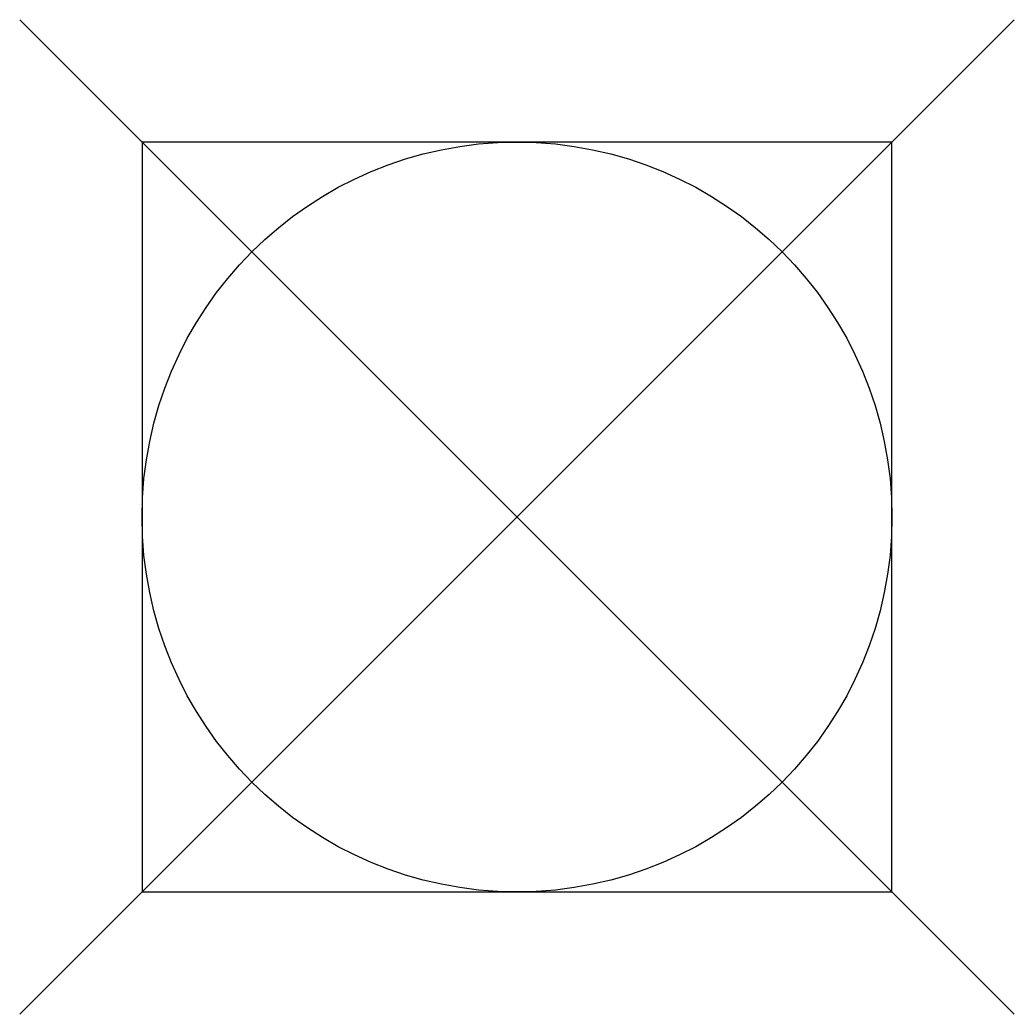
# Model space of a CAD drawing. Extents: x -2.65 to 2.65, y -2.65 to 2.65.
import ezdxf

# ---------------------------------------------------------------- set-up
doc = ezdxf.new("R2010")
doc.units = 0
doc.header["$LTSCALE"] = 0.2

msp = doc.modelspace()

# ---------------------------------------------------------------- linework, layer by layer
at = {"ltscale": 0.1, "flags": 128}
for points in [[(-2.6517, 2.6517), (2.6517, -2.6517)], [(2.6517, 2.6517), (-2.6517, -2.6517)]]:
    msp.add_lwpolyline(points, dxfattribs=at)
at = {"lineweight": -3, "flags": 128}
msp.add_lwpolyline([(-2, -2), (2, -2), (2, 2), (-2, 2)], close=True, dxfattribs=at)
at = {"lineweight": -3}
msp.add_circle((0, 0), 2, dxfattribs=at)

doc.saveas('drawing.dxf')
